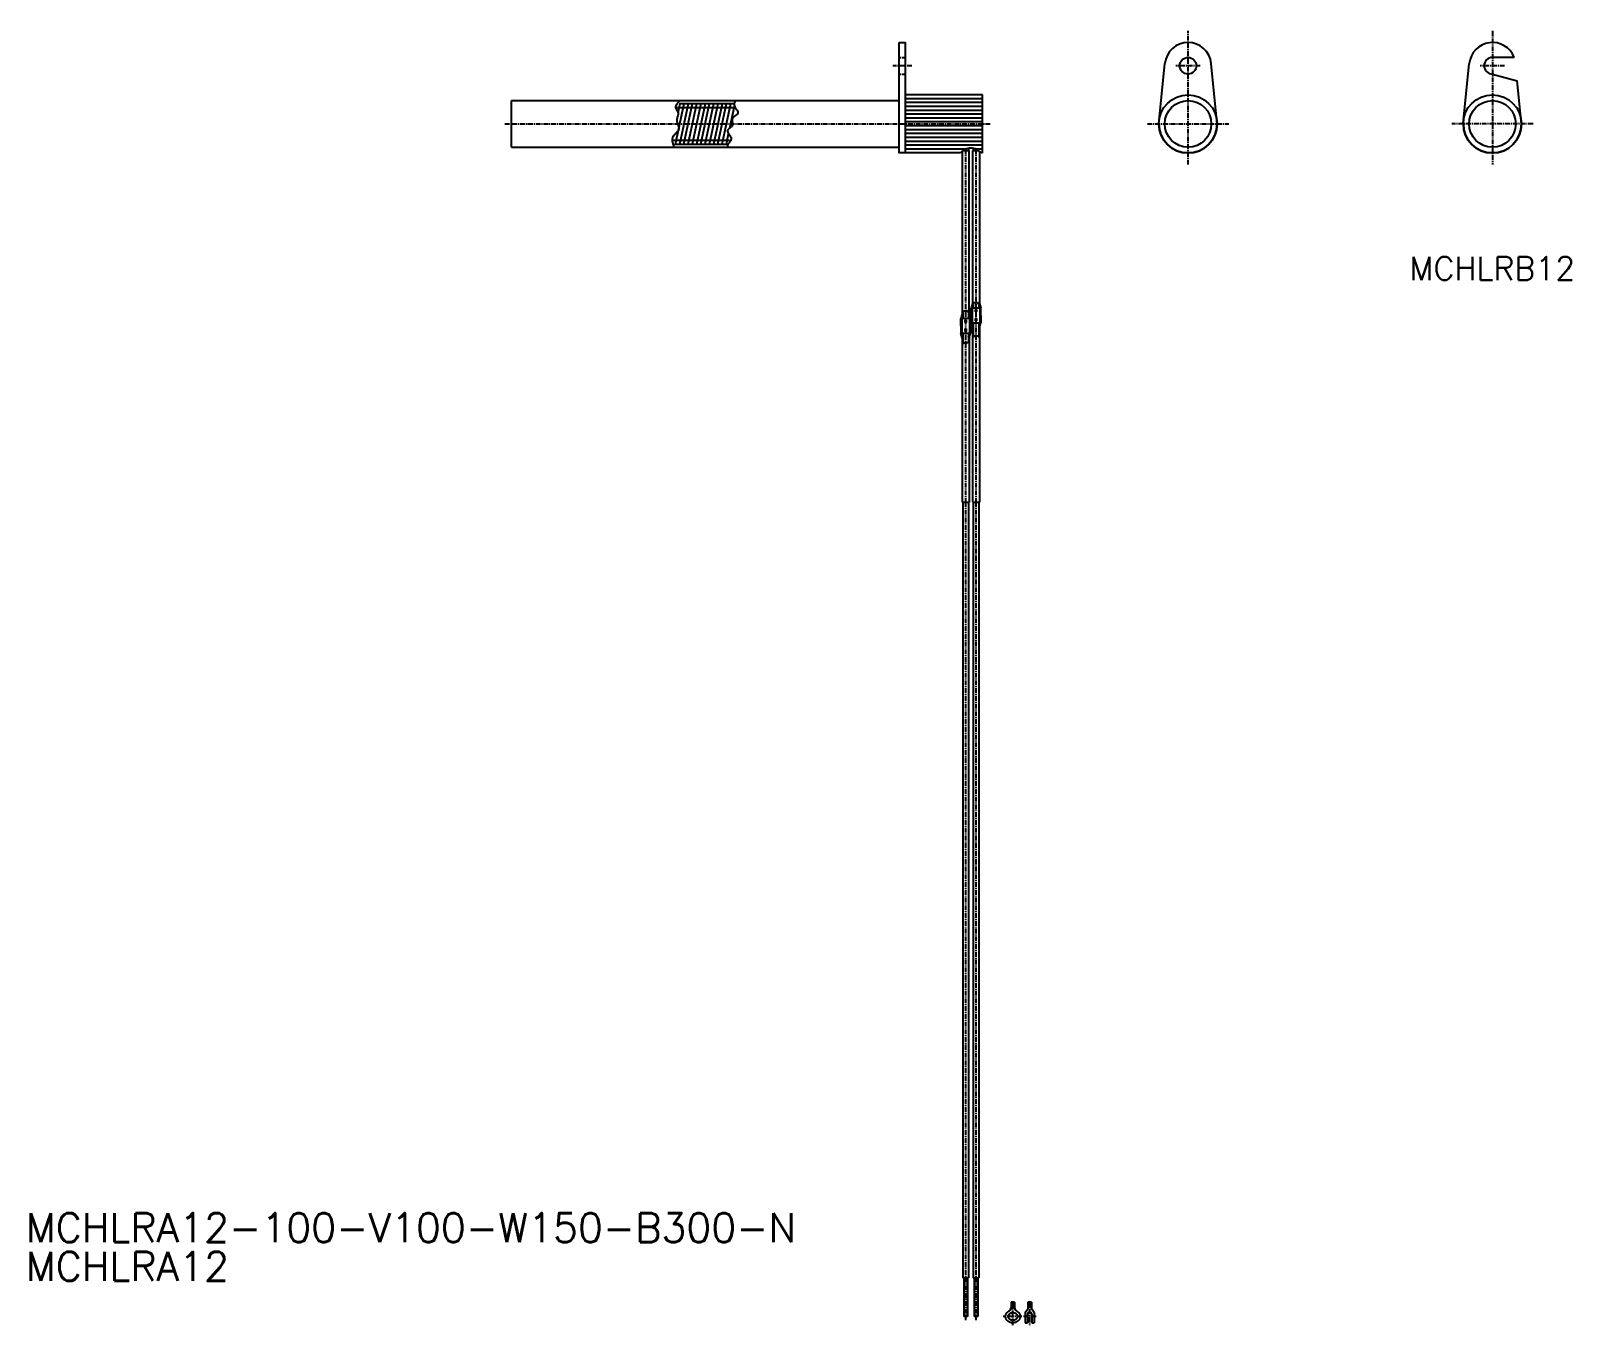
# Model space of a CAD drawing. Extents: x 65 to 462, y 37 to 370.
import ezdxf
from ezdxf.enums import TextEntityAlignment as Align

# ---------------------------------------------------------------- set-up
doc = ezdxf.new("R2010")
doc.units = 0
doc.linetypes.add('CENTER', pattern=[2, 1.25, -0.25, 0.25, -0.25])
doc.linetypes.add('DASHED', pattern=[0.75, 0.5, -0.25])
doc.layers.get('0').update_dxf_attribs({"linetype": 'CONTINUOUS'})
doc.layers.add('CENTER', color=1, linetype='CENTER')
doc.styles.get("Standard").update_dxf_attribs({"font": 'txt.shx', "bigfont": 'extfont.shx'})

msp = doc.modelspace()

# ---------------------------------------------------------------- linework, layer by layer
at = {"color": 3, "linetype": 'DASHED'}
for p, q in [((288.58, 363.6), (290.08, 363.6)), ((288.58, 359.3), (290.08, 359.3))]:
    msp.add_line(p, q, dxfattribs=at)
at = {"color": 7, "linetype": 'CONTINUOUS'}
for p, q in [((355.58, 346.45), (357.11, 362.05)), ((370.58, 346.45), (369.05, 362.05)), ((434.04, 346.45), (435.61, 362.05)), ((447.18, 363.6), (441.58, 363.6)), ((441.58, 359.3), (448, 357.58)), ((310.08, 353.95), (290.08, 353.95)), ((310.08, 338.95), (310.08, 353.95)), ((449.12, 346.45), (448, 357.58)), ((188.58, 340.45), (188.58, 352.45)), ((188.58, 352.45), (288.58, 352.45)), ((310.08, 352.95), (290.08, 352.95)), ((310.08, 351.95), (290.08, 351.95)), ((310.08, 350.95), (290.08, 350.95)), ((310.08, 349.95), (290.08, 349.95)), ((310.08, 348.95), (290.08, 348.95)), ((310.08, 347.95), (290.08, 347.95)), ((310.08, 346.95), (290.08, 346.95)), ((310.08, 345.95), (290.08, 345.95)), ((310.08, 344.95), (290.08, 344.95)), ((310.08, 343.95), (290.08, 343.95)), ((310.08, 342.95), (290.08, 342.95)), ((310.08, 341.95), (290.08, 341.95)), ((188.58, 340.45), (288.58, 340.45)), ((310.08, 340.95), (290.08, 340.95)), ((305.73, 339.95), (290.08, 339.95)), ((304.39, 338.95), (290.08, 338.95)), ((304.79, 339.36), (304.79, 297.42)), ((305.1, 339.6), (306.64, 339.6)), ((306.43, 340.16), (306.43, 339.6)), ((306.64, 297.42), (306.64, 339.6)), ((307.45, 339.6), (307.45, 300.12)), ((307.45, 339.6), (308.99, 339.6)), ((307.65, 340.16), (307.65, 339.6)), ((310.08, 339.95), (308.35, 339.95)), ((309.3, 339.36), (309.3, 300.12)), ((310.08, 338.95), (309.7, 338.95)), ((307.45, 300.12), (307.12, 298.96)), ((307.12, 297.07), (307.12, 298.96)), ((309.3, 300.12), (309.63, 298.96)), ((309.63, 297.07), (309.63, 298.96)), ((304.79, 297.42), (304.46, 296.27)), ((304.46, 294.37), (304.46, 296.27)), ((304.46, 294.37), (304.46, 292.47)), ((306.64, 297.42), (306.96, 296.27)), ((306.96, 294.37), (306.96, 296.27)), ((306.96, 294.37), (306.96, 292.47)), ((307.12, 297.07), (307.12, 295.17)), ((307.45, 294.02), (307.12, 295.17)), ((309.3, 294.02), (309.63, 295.17)), ((309.63, 297.07), (309.63, 295.17)), ((304.79, 291.32), (304.46, 292.47)), ((304.79, 291.32), (304.79, 248.95)), ((306.64, 291.32), (306.96, 292.47)), ((306.64, 291.32), (306.64, 248.95)), ((307.45, 294.02), (307.45, 248.95)), ((309.3, 294.02), (309.3, 248.95)), ((304.79, 248.95), (306.64, 248.95)), ((304.99, 248.95), (304.99, 48.95)), ((306.43, 248.95), (306.43, 48.95)), ((307.45, 248.95), (309.3, 248.95)), ((307.65, 248.95), (307.65, 48.95)), ((309.09, 248.95), (309.09, 48.95)), ((304.99, 48.95), (306.43, 48.95)), ((305.25, 48.95), (305.25, 38.95)), ((306.17, 48.95), (306.17, 38.95)), ((307.65, 48.95), (309.09, 48.95)), ((307.91, 48.95), (307.91, 38.95)), ((308.83, 48.95), (308.83, 38.95)), ((318.35, 42.61), (317.43, 42.61)), ((317.43, 42.61), (317.43, 41.17)), ((317.43, 41.37), (318.35, 41.37)), ((317.7, 42.61), (317.7, 41.37)), ((318.09, 42.61), (318.09, 41.37)), ((318.35, 42.61), (318.35, 41.17)), ((321.07, 39.96), (321.76, 40.9)), ((321.07, 39.96), (321.07, 37.31)), ((321.76, 42.61), (321.76, 40.9)), ((322.68, 42.61), (321.76, 42.61)), ((321.76, 41.37), (322.68, 41.37)), ((322.03, 42.61), (322.03, 41.37)), ((322.42, 42.61), (322.42, 41.37)), ((322.68, 42.61), (322.68, 40.9)), ((323.38, 39.96), (322.68, 40.9)), ((323.38, 39.96), (323.38, 37.31)), ((306.17, 38.95), (305.25, 38.95)), ((308.83, 38.95), (307.91, 38.95)), ((321.07, 37.31), (321.64, 37.31)), ((321.64, 39.44), (321.64, 37.31)), ((322.81, 39.44), (322.81, 37.31)), ((322.81, 37.31), (323.38, 37.31))]:
    msp.add_line(p, q, dxfattribs=at)
at = {"color": 3, "linetype": 'CONTINUOUS'}
for p, q in [((230.88, 341.26), (233.11, 351.71)), ((231.01, 350.64), (246.03, 350.64)), ((231.56, 349.3), (232.07, 351.71)), ((231.88, 351.71), (246.23, 351.71)), ((231.97, 341.22), (234.21, 351.71)), ((233.06, 341.22), (235.3, 351.71)), ((234.16, 341.22), (236.4, 351.71)), ((235.26, 341.27), (237.49, 351.71)), ((236.35, 341.22), (238.59, 351.71)), ((237.44, 341.22), (239.68, 351.71)), ((238.54, 341.21), (240.78, 351.71)), ((239.64, 341.22), (241.88, 351.71)), ((240.73, 341.19), (242.97, 351.71)), ((241.83, 341.22), (244.07, 351.71)), ((242.92, 341.22), (245.16, 351.71)), ((244.91, 345.39), (246.11, 350.99)), ((246.23, 352.26), (246.24, 352.26)), ((230.08, 342.26), (244.78, 342.26)), ((244.02, 341.22), (244.59, 343.88)), ((230.61, 341.19), (244.33, 341.19)), ((304.79, 298.29), (304.83, 298.26)), ((304.99, 298.15), (304.99, 296.25)), ((306.43, 298.27), (306.43, 296.25)), ((306.56, 298.19), (306.64, 298.12)), ((307.65, 299.91), (307.38, 298.95)), ((308.37, 298.95), (307.38, 298.95)), ((307.38, 298.95), (307.38, 295.19)), ((307.45, 300.66), (307.58, 300.47)), ((307.65, 300.38), (307.65, 298.95)), ((308.19, 298.59), (308.19, 297.97)), ((308.37, 298.59), (308.19, 298.59)), ((309.37, 298.95), (308.37, 298.95)), ((308.55, 298.59), (308.37, 298.59)), ((308.55, 298.59), (308.55, 297.97)), ((309.09, 300.3), (309.09, 298.95)), ((309.09, 299.91), (309.37, 298.95)), ((309.3, 300.62), (309.18, 300.44)), ((309.37, 298.95), (309.37, 295.19)), ((304.99, 297.21), (304.72, 296.25)), ((305.71, 296.25), (304.72, 296.25)), ((304.72, 296.25), (304.72, 292.49)), ((305.53, 295.89), (305.53, 295.27)), ((305.71, 295.89), (305.53, 295.89)), ((305.71, 295.27), (305.53, 295.27)), ((306.71, 296.25), (305.71, 296.25)), ((305.89, 295.89), (305.71, 295.89)), ((305.89, 295.27), (305.71, 295.27)), ((305.89, 295.89), (305.89, 295.27)), ((306.43, 297.21), (306.71, 296.25)), ((306.71, 296.25), (306.71, 292.49)), ((307.38, 295.19), (309.37, 295.19)), ((307.65, 294.23), (307.38, 295.19)), ((307.65, 295.19), (307.65, 291.71)), ((308.37, 297.97), (308.19, 297.97)), ((308.37, 296.26), (308.19, 296.26)), ((308.19, 296.26), (308.19, 295.65)), ((308.37, 295.65), (308.19, 295.65)), ((308.55, 297.97), (308.37, 297.97)), ((308.55, 296.26), (308.37, 296.26)), ((308.55, 295.65), (308.37, 295.65)), ((308.55, 296.26), (308.55, 295.65)), ((309.09, 295.19), (309.09, 291.68)), ((309.09, 294.23), (309.37, 295.19)), ((304.99, 291.53), (304.72, 292.49)), ((304.72, 292.49), (306.71, 292.49)), ((304.99, 292.49), (304.99, 290.01)), ((305.71, 293.57), (305.53, 293.57)), ((305.53, 293.57), (305.53, 292.95)), ((305.71, 292.95), (305.53, 292.95)), ((305.89, 293.57), (305.71, 293.57)), ((305.89, 292.95), (305.71, 292.95)), ((305.89, 293.57), (305.89, 292.95)), ((306.43, 292.49), (306.43, 290.12)), ((306.43, 291.53), (306.71, 292.49)), ((307.45, 291.87), (307.56, 291.78)), ((309.3, 291.9), (309.22, 291.81)), ((304.79, 290.15), (304.87, 290.1)), ((306.54, 290.03), (306.64, 289.94))]:
    msp.add_line(p, q, dxfattribs=at)
for p, q in [((316.9, 40.35), (316.8, 40.29)), ((318.88, 40.35), (318.98, 40.29))]:
    msp.add_line(p, q)
at = {"color": 7, "linetype": 'CONTINUOUS'}
msp.add_lwpolyline([(288.58, 367.45), (290.08, 367.45), (290.08, 338.95), (288.58, 338.95)], close=True, dxfattribs=at)
at = {"color": 3, "linetype": 'CONTINUOUS', "flags": 128}
for points in [[(232.04, 352.45), (231.88, 352.3), (231.65, 352.07), (231.43, 351.84), (231.25, 351.6), (231.1, 351.37), (230.99, 351.14), (230.92, 350.91), (230.91, 350.67), (230.97, 350.44), (231.01, 350.33), (231.07, 350.23), (231.13, 350.12), (231.2, 350.01), (231.27, 349.91), (231.34, 349.8), (231.41, 349.69), (231.47, 349.58), (231.51, 349.47), (231.55, 349.36), (231.58, 349.19), (231.57, 349.02), (231.55, 348.85), (231.5, 348.68), (231.45, 348.51), (231.39, 348.33), (231.33, 348.15), (231.28, 347.97), (231.24, 347.79), (231.22, 347.61), (231.22, 347.35), (231.26, 347.08), (231.32, 346.82), (231.41, 346.56), (231.5, 346.31), (231.58, 346.05), (231.66, 345.81), (231.71, 345.57), (231.74, 345.33), (231.72, 345.11), (231.64, 344.89), (231.53, 344.67), (231.37, 344.46), (231.19, 344.26), (231, 344.05), (230.79, 343.84), (230.6, 343.63), (230.41, 343.42), (230.26, 343.19), (230.14, 342.95), (230.08, 342.78), (230.04, 342.61), (230.02, 342.44), (230.01, 342.26), (230.02, 342.08), (230.04, 341.9), (230.07, 341.72), (230.11, 341.55), (230.16, 341.37), (230.22, 341.2), (230.26, 341.09), (230.31, 340.97), (230.35, 340.86), (230.4, 340.75), (230.45, 340.65), (230.5, 340.54), (230.55, 340.45)], [(246.35, 352.45), (246.33, 352.43), (246.24, 352.28), (246.15, 352.12), (246.08, 351.96), (246.02, 351.8), (245.99, 351.64), (245.98, 351.48), (245.99, 351.32), (246.06, 351.09), (246.17, 350.86), (246.3, 350.64), (246.45, 350.41), (246.6, 350.19), (246.75, 349.97), (246.87, 349.76), (246.95, 349.56), (246.99, 349.37), (246.97, 349.19), (246.9, 349.05), (246.78, 348.91), (246.63, 348.78), (246.46, 348.65), (246.27, 348.52), (246.08, 348.39), (245.9, 348.25), (245.74, 348.1), (245.61, 347.95), (245.52, 347.78), (245.48, 347.62), (245.47, 347.46), (245.49, 347.29), (245.51, 347.11), (245.54, 346.93), (245.57, 346.76), (245.6, 346.58), (245.61, 346.41), (245.6, 346.25), (245.56, 346.09), (245.48, 345.93), (245.36, 345.79), (245.22, 345.65), (245.07, 345.52), (244.91, 345.39), (244.75, 345.26), (244.6, 345.14), (244.47, 345.01), (244.37, 344.88), (244.31, 344.74), (244.29, 344.55), (244.34, 344.35), (244.44, 344.13), (244.57, 343.91), (244.72, 343.69), (244.87, 343.46), (245.01, 343.23), (245.12, 343), (245.2, 342.77), (245.22, 342.55), (245.19, 342.38), (245.13, 342.22), (245.04, 342.06), (244.93, 341.91), (244.81, 341.75), (244.69, 341.59), (244.57, 341.43), (244.47, 341.27), (244.39, 341.1), (244.34, 340.93), (244.33, 340.85), (244.33, 340.78), (244.33, 340.7), (244.34, 340.62), (244.35, 340.54), (244.36, 340.45), (244.36, 340.45)], [(304.83, 298.26), (304.86, 298.24), (304.89, 298.21), (304.92, 298.19), (304.96, 298.17), (304.99, 298.15), (305.02, 298.14), (305.05, 298.13), (305.08, 298.12), (305.11, 298.12), (305.14, 298.13), (305.17, 298.14), (305.19, 298.15), (305.21, 298.16), (305.24, 298.17), (305.26, 298.19), (305.28, 298.2), (305.31, 298.22), (305.33, 298.23), (305.35, 298.24), (305.38, 298.24), (305.43, 298.24), (305.48, 298.22), (305.53, 298.19), (305.58, 298.16), (305.63, 298.13), (305.68, 298.1), (305.73, 298.08), (305.77, 298.06), (305.81, 298.06), (305.85, 298.08), (305.87, 298.1), (305.89, 298.13), (305.91, 298.15), (305.92, 298.18), (305.94, 298.21), (305.95, 298.24), (305.97, 298.27), (305.99, 298.29), (306, 298.3), (306.02, 298.3), (306.04, 298.3), (306.07, 298.28), (306.09, 298.25), (306.11, 298.23), (306.14, 298.19), (306.16, 298.16), (306.19, 298.14), (306.21, 298.11), (306.23, 298.1), (306.26, 298.1), (306.27, 298.11), (306.29, 298.12), (306.3, 298.14), (306.32, 298.16), (306.33, 298.18), (306.35, 298.2), (306.36, 298.23), (306.38, 298.24), (306.4, 298.26), (306.41, 298.27), (306.43, 298.27), (306.44, 298.27), (306.46, 298.27), (306.47, 298.26), (306.48, 298.25), (306.5, 298.24), (306.51, 298.23), (306.53, 298.22), (306.55, 298.2), (306.56, 298.19)], [(307.58, 300.47), (307.61, 300.44), (307.63, 300.41), (307.65, 300.38), (307.67, 300.36), (307.69, 300.33), (307.72, 300.31), (307.74, 300.3), (307.76, 300.29), (307.79, 300.28), (307.81, 300.28), (307.83, 300.29), (307.86, 300.31), (307.89, 300.33), (307.91, 300.35), (307.94, 300.37), (307.96, 300.39), (307.99, 300.41), (308.02, 300.43), (308.04, 300.44), (308.07, 300.44), (308.09, 300.43), (308.12, 300.42), (308.14, 300.4), (308.16, 300.38), (308.19, 300.36), (308.21, 300.34), (308.23, 300.32), (308.26, 300.3), (308.28, 300.29), (308.31, 300.28), (308.33, 300.28), (308.36, 300.29), (308.39, 300.31), (308.42, 300.33), (308.45, 300.35), (308.48, 300.37), (308.5, 300.39), (308.53, 300.41), (308.56, 300.42), (308.59, 300.43), (308.62, 300.42), (308.65, 300.41), (308.68, 300.38), (308.72, 300.34), (308.75, 300.31), (308.78, 300.27), (308.8, 300.23), (308.83, 300.19), (308.86, 300.16), (308.89, 300.15), (308.92, 300.14), (308.95, 300.15), (308.98, 300.16), (309.01, 300.18), (309.04, 300.22), (309.06, 300.25), (309.09, 300.3), (309.12, 300.34), (309.15, 300.39), (309.18, 300.44)], [(307.56, 291.78), (307.59, 291.75), (307.63, 291.73), (307.66, 291.7), (307.69, 291.68), (307.72, 291.66), (307.75, 291.65), (307.78, 291.64), (307.81, 291.63), (307.84, 291.63), (307.87, 291.64), (307.89, 291.65), (307.91, 291.66), (307.93, 291.68), (307.95, 291.7), (307.97, 291.71), (307.99, 291.73), (308.01, 291.75), (308.04, 291.76), (308.06, 291.77), (308.08, 291.78), (308.11, 291.78), (308.14, 291.77), (308.17, 291.77), (308.2, 291.75), (308.23, 291.74), (308.26, 291.73), (308.29, 291.71), (308.32, 291.7), (308.35, 291.7), (308.38, 291.7), (308.42, 291.7), (308.45, 291.72), (308.48, 291.73), (308.51, 291.75), (308.54, 291.78), (308.57, 291.8), (308.6, 291.82), (308.63, 291.83), (308.66, 291.84), (308.69, 291.84), (308.72, 291.84), (308.75, 291.82), (308.79, 291.8), (308.82, 291.78), (308.85, 291.75), (308.89, 291.72), (308.92, 291.7), (308.95, 291.67), (308.98, 291.66), (309.01, 291.65), (309.03, 291.65), (309.06, 291.66), (309.08, 291.67), (309.1, 291.68), (309.12, 291.7), (309.14, 291.72), (309.16, 291.74), (309.18, 291.76), (309.2, 291.79), (309.22, 291.81)], [(304.87, 290.1), (304.9, 290.07), (304.94, 290.04), (304.97, 290.02), (305, 290), (305.04, 289.98), (305.07, 289.96), (305.11, 289.95), (305.14, 289.94), (305.17, 289.94), (305.21, 289.94), (305.25, 289.95), (305.28, 289.96), (305.32, 289.98), (305.36, 290.01), (305.4, 290.03), (305.44, 290.05), (305.47, 290.07), (305.51, 290.09), (305.55, 290.1), (305.59, 290.1), (305.63, 290.09), (305.67, 290.07), (305.7, 290.05), (305.74, 290.03), (305.78, 290.01), (305.81, 289.98), (305.85, 289.96), (305.88, 289.95), (305.92, 289.94), (305.95, 289.94), (305.99, 289.95), (306.02, 289.97), (306.05, 289.99), (306.08, 290.03), (306.11, 290.06), (306.14, 290.09), (306.17, 290.12), (306.21, 290.15), (306.24, 290.17), (306.27, 290.19), (306.29, 290.19), (306.32, 290.19), (306.35, 290.18), (306.37, 290.17), (306.4, 290.15), (306.43, 290.13), (306.46, 290.11), (306.48, 290.08), (306.51, 290.05), (306.54, 290.03)]]:
    msp.add_lwpolyline(points, dxfattribs=at)
at = {"color": 7, "linetype": 'CONTINUOUS'}
for points in [[(318.98, 40.29, 0), (319.04, 40.25, 0), (319.1, 40.21, 0), (319.15, 40.17, 0), (319.21, 40.12, 0), (319.26, 40.08, 0), (319.31, 40.03, 0), (319.36, 39.98, 0), (319.4, 39.93, 0), (319.45, 39.88, 0), (319.49, 39.82, 0), (319.53, 39.77, 0), (319.56, 39.71, 0), (319.59, 39.65, 0), (319.62, 39.59, 0), (319.65, 39.53, 0), (319.68, 39.47, 0), (319.7, 39.41, 0), (319.72, 39.35, 0), (319.74, 39.28, 0), (319.75, 39.22, 0), (319.76, 39.16, 0), (319.77, 39.09, 0), (319.77, 39.03, 0), (319.78, 38.96, 0), (319.77, 38.9, 0), (319.77, 38.83, 0), (319.76, 38.77, 0), (319.75, 38.7, 0), (319.74, 38.64, 0), (319.73, 38.58, 0), (319.71, 38.51, 0), (319.69, 38.45, 0), (319.66, 38.39, 0), (319.64, 38.33, 0), (319.61, 38.27, 0), (319.57, 38.21, 0), (319.54, 38.15, 0), (319.5, 38.1, 0), (319.46, 38.04, 0), (319.42, 37.99, 0), (319.38, 37.94, 0), (319.33, 37.89, 0), (319.28, 37.84, 0), (319.23, 37.79, 0), (319.18, 37.75, 0), (319.12, 37.7, 0), (319.06, 37.66, 0), (319, 37.62, 0), (318.94, 37.59, 0), (318.88, 37.55, 0), (318.82, 37.52, 0), (318.75, 37.49, 0), (318.68, 37.46, 0), (318.62, 37.43, 0), (318.55, 37.41, 0), (318.48, 37.39, 0), (318.41, 37.37, 0), (318.33, 37.35, 0), (318.26, 37.34, 0), (318.19, 37.33, 0), (318.11, 37.32, 0), (318.04, 37.31, 0), (317.97, 37.31, 0), (317.89, 37.31, 0), (317.82, 37.31, 0), (317.74, 37.31, 0), (317.67, 37.32, 0), (317.6, 37.33, 0), (317.52, 37.34, 0), (317.45, 37.35, 0), (317.38, 37.37, 0), (317.31, 37.39, 0), (317.24, 37.41, 0), (317.17, 37.43, 0), (317.1, 37.46, 0), (317.03, 37.49, 0), (316.97, 37.52, 0), (316.9, 37.55, 0), (316.84, 37.59, 0), (316.78, 37.62, 0), (316.72, 37.66, 0), (316.66, 37.7, 0), (316.61, 37.75, 0), (316.55, 37.79, 0), (316.5, 37.84, 0), (316.45, 37.89, 0), (316.41, 37.94, 0), (316.36, 37.99, 0), (316.32, 38.04, 0), (316.28, 38.1, 0), (316.24, 38.15, 0), (316.21, 38.21, 0), (316.18, 38.27, 0), (316.15, 38.33, 0), (316.12, 38.39, 0), (316.1, 38.45, 0), (316.08, 38.51, 0), (316.06, 38.58, 0), (316.04, 38.64, 0), (316.03, 38.7, 0), (316.02, 38.77, 0), (316.01, 38.83, 0), (316.01, 38.9, 0), (316.01, 38.96, 0), (316.01, 39.03, 0), (316.02, 39.09, 0), (316.02, 39.16, 0), (316.03, 39.22, 0), (316.05, 39.28, 0), (316.06, 39.35, 0), (316.08, 39.41, 0), (316.11, 39.47, 0), (316.13, 39.53, 0), (316.16, 39.59, 0), (316.19, 39.65, 0), (316.22, 39.71, 0), (316.26, 39.77, 0), (316.3, 39.82, 0), (316.34, 39.88, 0), (316.38, 39.93, 0), (316.43, 39.98, 0), (316.47, 40.03, 0), (316.52, 40.08, 0), (316.58, 40.12, 0), (316.63, 40.17, 0), (316.69, 40.21, 0), (316.74, 40.25, 0), (316.8, 40.29, 0)], [(319.05, 38.95, 0), (319.04, 38.9, 0), (319.04, 38.85, 0), (319.03, 38.8, 0), (319.02, 38.75, 0), (319.01, 38.7, 0), (319, 38.66, 0), (318.98, 38.61, 0), (318.96, 38.56, 0), (318.94, 38.52, 0), (318.91, 38.48, 0), (318.88, 38.43, 0), (318.85, 38.39, 0), (318.82, 38.35, 0), (318.78, 38.31, 0), (318.75, 38.27, 0), (318.71, 38.24, 0), (318.67, 38.2, 0), (318.62, 38.17, 0), (318.58, 38.14, 0), (318.53, 38.11, 0), (318.49, 38.09, 0), (318.44, 38.06, 0), (318.39, 38.04, 0), (318.33, 38.02, 0), (318.28, 38, 0), (318.23, 37.99, 0), (318.17, 37.97, 0), (318.12, 37.96, 0), (318.06, 37.95, 0), (318, 37.95, 0), (317.95, 37.94, 0), (317.89, 37.94, 0), (317.84, 37.94, 0), (317.78, 37.95, 0), (317.72, 37.95, 0), (317.67, 37.96, 0), (317.61, 37.97, 0), (317.56, 37.99, 0), (317.5, 38, 0), (317.45, 38.02, 0), (317.4, 38.04, 0), (317.35, 38.06, 0), (317.3, 38.09, 0), (317.25, 38.11, 0), (317.2, 38.14, 0), (317.16, 38.17, 0), (317.12, 38.2, 0), (317.08, 38.24, 0), (317.04, 38.27, 0), (317, 38.31, 0), (316.96, 38.35, 0), (316.93, 38.39, 0), (316.9, 38.43, 0), (316.87, 38.48, 0), (316.85, 38.52, 0), (316.83, 38.56, 0), (316.81, 38.61, 0), (316.79, 38.66, 0), (316.77, 38.7, 0), (316.76, 38.75, 0), (316.75, 38.8, 0), (316.74, 38.85, 0), (316.74, 38.9, 0), (316.74, 38.95, 0), (316.74, 39, 0), (316.74, 39.05, 0), (316.75, 39.1, 0), (316.76, 39.15, 0), (316.77, 39.19, 0), (316.79, 39.24, 0), (316.81, 39.29, 0), (316.83, 39.33, 0), (316.85, 39.38, 0), (316.87, 39.42, 0), (316.9, 39.47, 0), (316.93, 39.51, 0), (316.96, 39.55, 0), (317, 39.59, 0), (317.04, 39.63, 0), (317.08, 39.66, 0), (317.12, 39.7, 0), (317.16, 39.73, 0), (317.2, 39.76, 0), (317.25, 39.79, 0), (317.3, 39.81, 0), (317.35, 39.84, 0), (317.4, 39.86, 0), (317.45, 39.88, 0), (317.5, 39.9, 0), (317.56, 39.91, 0), (317.61, 39.93, 0), (317.67, 39.94, 0), (317.72, 39.95, 0), (317.78, 39.95, 0), (317.84, 39.95, 0), (317.89, 39.96, 0), (317.95, 39.95, 0), (318, 39.95, 0), (318.06, 39.95, 0), (318.12, 39.94, 0), (318.17, 39.93, 0), (318.23, 39.91, 0), (318.28, 39.9, 0), (318.33, 39.88, 0), (318.39, 39.86, 0), (318.44, 39.84, 0), (318.49, 39.81, 0), (318.53, 39.79, 0), (318.58, 39.76, 0), (318.62, 39.73, 0), (318.67, 39.7, 0), (318.71, 39.66, 0), (318.75, 39.63, 0), (318.78, 39.59, 0), (318.82, 39.55, 0), (318.85, 39.51, 0), (318.88, 39.47, 0), (318.91, 39.42, 0), (318.94, 39.38, 0), (318.96, 39.33, 0), (318.98, 39.29, 0), (319, 39.24, 0), (319.01, 39.19, 0), (319.02, 39.15, 0), (319.03, 39.1, 0), (319.04, 39.05, 0), (319.04, 39, 0), (319.05, 38.95, 0)]]:
    msp.add_polyline3d(points, dxfattribs=at)
for centre, radius in [((363.08, 361.45), 2.15), ((363.08, 346.45), 7.5), ((441.58, 346.45), 7.5), ((363.08, 346.45), 6), ((441.58, 346.45), 6)]:
    msp.add_circle(centre, radius, dxfattribs=at)
for centre, radius, start, end in [((363.08, 361.45), 6, 5.7392, 174.2608), ((441.58, 361.45), 6, 20.9979, 174.2608), ((441.58, 361.45), 2.15, 90, 270), ((363.08, 346.45), 7.5, 180, 0), ((441.58, 346.45), 7.5, 180, 0), ((307.04, 336.79), 3.42, 39.1535, 140.8465), ((316.52, 41.17), 0.908, 294.6289, 359.7621), ((319.26, 41.17), 0.908, 180.2379, 245.3711), ((322.22, 39.44), 0.585, 0, 180)]:
    msp.add_arc(centre, radius, start, end, dxfattribs=at)
at = {"layer": 'CENTER', "color": 1, "linetype": 'CENTER'}
for p, q in [((363.08, 335.95), (363.08, 370.42)), ((441.58, 370.45), (441.58, 335.95)), ((291.87, 361.45), (286.91, 361.45)), ((366.23, 361.45), (359.93, 361.45)), ((444.73, 361.45), (438.43, 361.45)), ((186.84, 346.45), (312.08, 346.45)), ((352.58, 346.45), (373.58, 346.45)), ((452.08, 346.45), (431.08, 346.45)), ((305.71, 339.94), (305.71, 248.95)), ((308.37, 339.94), (308.37, 248.95)), ((305.71, 248.95), (305.71, 48.95)), ((308.37, 248.95), (308.37, 48.95)), ((305.71, 48.95), (305.71, 37.95)), ((308.37, 48.95), (308.37, 37.95)), ((317.89, 36.7), (317.89, 42.85)), ((322.22, 42.85), (322.22, 36.7)), ((320.2, 38.95), (315.42, 38.95)), ((323.93, 38.95), (320.52, 38.95))]:
    msp.add_line(p, q, dxfattribs=at)

# ---------------------------------------------------------------- texts
at = {"color": 7, "linetype": 'CONTINUOUS'}
msp.add_text('MCHLRB12', height=6, dxfattribs=at).set_placement((441.58, 309.2), align=Align.MIDDLE)
for s, p in [('MCHLRA12-100-V100-W150-B300-N', (63.33, 61.86)), ('MCHLRA12', (63.33, 51.86))]:
    msp.add_text(s, height=7.5, dxfattribs=at).set_placement(p, align=Align.MIDDLE_LEFT)

doc.saveas('drawing.dxf')
